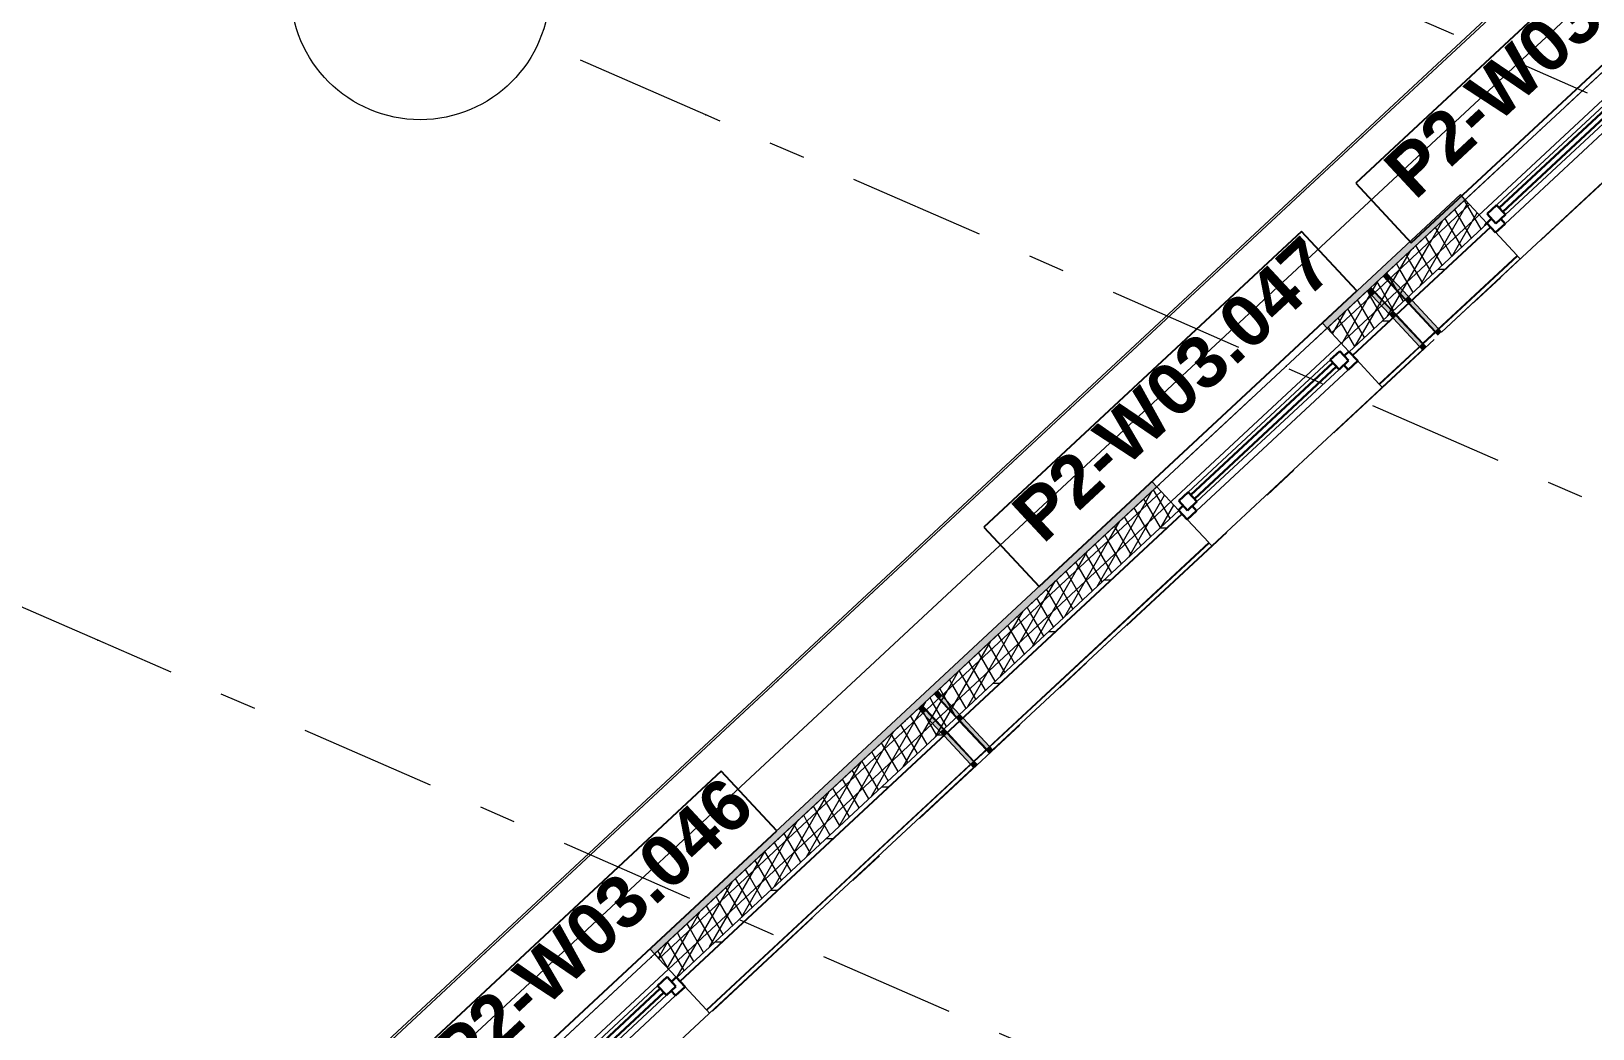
# Model space of a CAD drawing. Header units: millimetres. Extents: x -35034 to 431752, y -71616 to 25069.
# Drawn here: x 312671 to 318706, y -25736 to -21880 of the extents above; entities that cross this region are included whole.
import ezdxf
from ezdxf.enums import TextEntityAlignment as Align

# ---------------------------------------------------------------- set-up
doc = ezdxf.new("R2010")
doc.units = ezdxf.units.MM
doc.header["$MEASUREMENT"] = 0
for name, pattern in [('Dashed', [564.444447, 282.222223, -282.222223]), ('Dot & Dashed', [670.277762, 352.777767, -176.388884, 0, -141.111112]), ('Double Dashed', [1093.611073, 529.166651, -211.666656, 141.111112, -211.666656])]:
    doc.linetypes.add(name, pattern=pattern)
for name, color, linetype in [('A-25-M_Curtain_Wall', 7, 'Continuous'), ('A-25-M_Wall_Ext', 7, 'Continuous'), ('A-95-MC_Marker_Section_P2.Marker', 7, 'Continuous'), ('New_A-15-MG_Structural_Grid_Phase_2', 7, 'Continuous'), ('New_A-20-M_Floor_Slab', 7, 'Continuous'), ('New_A-25-M_Curtain_Wall', 7, 'Continuous'), ('New_A-25-M_Wall_Ext', 7, 'Continuous'), ('New_ArchiCAD Window Markers', 7, 'Continuous'), ('New_ArchiCAD Windows', 7, 'Continuous')]:
    doc.layers.add(name, color=color, linetype=linetype)
for name, color, linetype, lineweight, true_color in [('A-25-M_Curtain_Wall_Pen_No__69', 7, 'Continuous', 20, 0x606060), ('New_A-15-MG_Structural_Grid_Phase_2_Pen_No__222', 7, 'Continuous', 13, 0x65af33), ('New_A-25-M_Wall_Ext_Pen_No__107', 7, 'Continuous', 15, 0xa6a6a6), ('New_ArchiCAD Windows_Pen_No__23', 7, 'Continuous', 30, 0x2a2a2a)]:
    doc.layers.add(name, color=color, linetype=linetype, lineweight=lineweight, true_color=true_color)
for name, color, linetype, lineweight in [('A-25-M_Curtain_Wall_Pen_No__90', 8, 'Continuous', 20), ('A-25-M_Wall_Ext_Pen_No__87', 8, 'Continuous', 20), ('A-95-MC_Marker_Section_P2.Marker_Pen_No__1', 7, 'Continuous', 13), ('New_A-20-M_Floor_Slab_Pen_No__89', 8, 'Continuous', 20), ('New_A-25-M_Curtain_Wall_Pen_No__87', 8, 'Continuous', 20), ('New_A-25-M_Wall_Ext_Pen_No__1', 7, 'Continuous', 13), ('New_ArchiCAD Window Markers_Pen_No__1', 7, 'Continuous', 13), ('New_ArchiCAD Window Markers_Pen_No__5', 7, 'Continuous', 25), ('New_ArchiCAD Windows_Pen_No__1', 7, 'Continuous', 13), ('New_ArchiCAD Windows_Pen_No__101', 252, 'Continuous', 15), ('New_ArchiCAD Windows_Pen_No__3', 7, 'Continuous', 18)]:
    doc.layers.add(name, color=color, linetype=linetype, lineweight=lineweight)
doc.styles.add('GENERATED_STYLE_2', font='')
doc.styles.add('GENERATED_STYLE_4', font='')
doc.styles.get('GENERATED_STYLE_2').set_extended_font_data('Arial', bold=True)
doc.styles.get('GENERATED_STYLE_4').set_extended_font_data('Swis721 BT')
pattern_1 = [(60, (341458.065, 0), (-43.30127, 25), []), (120, (341458.065, 0), (43.30127, 25), [])]
pattern_2 = [(0, (341458.06, 0), (0, 200), [])]
pattern_3 = [(222.9401, (341458.06, 0), (-117.9931, 126.7976), [0, -100]), (222.9401, (341480.46, -97.46), (-117.9931, 126.7976), [0, -100])]

# ---------------------------------------------------------------- blocks, each defined once
blk = doc.blocks.new('Slab_6_2', base_point=(319508.7, -20986.7))
at = {"layer": 'New_A-20-M_Floor_Slab_Pen_No__89', "linetype": 'Continuous', "flags": 128}
blk.add_lwpolyline([(319508.7, -20986.7), (306424.3, -33162.5), (323848.8, -40760.4)], dxfattribs=at)
blk = doc.blocks.new('Curtain Wall_27_2', base_point=(341458.1, 0))
at = {"layer": 'New_A-25-M_Curtain_Wall_Pen_No__87', "linetype": 'Continuous'}
for p, q in [((317816.1, -22287.2), (318945.6, -21236)), ((316686.5, -23338.3), (317816.1, -22287.2)), ((315556.9, -24389.5), (316686.5, -23338.3)), ((314427.4, -25440.6), (315556.9, -24389.5)), ((313297.8, -26491.8), (314427.4, -25440.6))]:
    blk.add_line(p, q, dxfattribs=at)
for p in [(317816.1, -22287.2), (316686.5, -23338.3), (315556.9, -24389.5), (314427.4, -25440.6)]:
    blk.add_point(p, dxfattribs=at)
blk = doc.blocks.new('Wall_424_2', base_point=(306520.2, -33412.1))
at = {"layer": 'New_A-25-M_Wall_Ext_Pen_No__107', "linetype": 'Continuous', "lineweight": 0, "true_color": 0x535353}
for points in [[(317863.5, -22890.7), (317865.7, -22888.6), (317848.7, -22870.3), (317846.5, -22872.4)], [(317912.5, -22845), (317914.7, -22843), (317897.7, -22824.7), (317895.5, -22826.7)], [(317980.7, -22918.2), (317982.9, -22916.2), (317914.7, -22843), (317912.5, -22845)], [(317931.6, -22963.9), (317933.8, -22961.8), (317865.7, -22888.6), (317863.5, -22890.7)], [(317992.9, -22931.4), (317995.1, -22929.4), (317982.9, -22916.2), (317980.7, -22918.2)], [(317994.3, -22932.9), (317996.5, -22930.8), (317995.1, -22929.4), (317992.9, -22931.4)], [(318096.5, -23042.7), (318098.7, -23040.6), (317996.5, -22930.8), (317994.3, -22932.9)], [(317943.9, -22977), (317946.1, -22975), (317933.8, -22961.8), (317931.6, -22963.9)], [(317945.2, -22978.5), (317947.4, -22976.5), (317946.1, -22975), (317943.9, -22977)], [(318047.4, -23088.3), (318049.6, -23086.3), (317947.4, -22976.5), (317945.2, -22978.5)], [(318097.8, -23044.1), (318100, -23042.1), (318098.7, -23040.6), (318096.5, -23042.7)], [(318108.1, -23055.1), (318110.3, -23053.1), (318100, -23042.1), (318097.8, -23044.1)], [(318048.8, -23089.8), (318051, -23087.7), (318049.6, -23086.3), (318047.4, -23088.3)], [(318059, -23100.8), (318061.2, -23098.7), (318051, -23087.7), (318048.8, -23089.8)], [(316177.5, -24459.5), (316179.7, -24457.5), (316162.7, -24439.2), (316160.5, -24441.2)], [(316128.5, -24505.2), (316130.7, -24503.1), (316113.7, -24484.8), (316111.5, -24486.9)], [(316245.7, -24532.8), (316247.9, -24530.7), (316179.7, -24457.5), (316177.5, -24459.5)], [(316196.6, -24578.4), (316198.8, -24576.4), (316130.7, -24503.1), (316128.5, -24505.2)], [(316257.9, -24545.9), (316260.1, -24543.9), (316247.9, -24530.7), (316245.7, -24532.8)], [(316259.3, -24547.4), (316261.5, -24545.4), (316260.1, -24543.9), (316257.9, -24545.9)], [(316361.5, -24657.2), (316363.7, -24655.2), (316261.5, -24545.4), (316259.3, -24547.4)], [(316208.9, -24591.6), (316211.1, -24589.5), (316198.8, -24576.4), (316196.6, -24578.4)], [(316210.2, -24593), (316212.4, -24591), (316211.1, -24589.5), (316208.9, -24591.6)], [(316312.4, -24702.8), (316314.6, -24700.8), (316212.4, -24591), (316210.2, -24593)], [(316362.8, -24658.7), (316365, -24656.6), (316363.7, -24655.2), (316361.5, -24657.2)], [(316373.1, -24669.7), (316375.3, -24667.6), (316365, -24656.6), (316362.8, -24658.7)], [(316313.8, -24704.3), (316316, -24702.3), (316314.6, -24700.8), (316312.4, -24702.8)], [(316324, -24715.3), (316326.2, -24713.2), (316316, -24702.3), (316313.8, -24704.3)]]:
    blk.add_hatch(color=251, dxfattribs=at).paths.add_polyline_path(points)
at = {"layer": 'New_A-25-M_Wall_Ext_Pen_No__107', "linetype": 'Continuous'}
for points in [[(317914.7, -22843), (317925.7, -22832.8), (317908.7, -22814.5), (317897.7, -22824.7)], [(317982.9, -22916.2), (317993.8, -22906), (317925.7, -22832.8), (317914.7, -22843)], [(317852.5, -22900.9), (317863.5, -22890.7), (317846.5, -22872.4), (317835.5, -22882.6)], [(317920.6, -22974.1), (317931.6, -22963.9), (317863.5, -22890.7), (317852.5, -22900.9)], [(317995.1, -22929.4), (318006.1, -22919.1), (317993.8, -22906), (317982.9, -22916.2)], [(317996.5, -22930.8), (318007.5, -22920.6), (318006.1, -22919.1), (317995.1, -22929.4)], [(318098.7, -23040.6), (318109.7, -23030.4), (318007.5, -22920.6), (317996.5, -22930.8)], [(317932.9, -22987.3), (317943.9, -22977), (317931.6, -22963.9), (317920.6, -22974.1)], [(317934.3, -22988.7), (317945.2, -22978.5), (317943.9, -22977), (317932.9, -22987.3)], [(318036.4, -23098.5), (318047.4, -23088.3), (317945.2, -22978.5), (317934.3, -22988.7)], [(318100, -23042.1), (318111, -23031.9), (318109.7, -23030.4), (318098.7, -23040.6)], [(318110.3, -23053.1), (318121.2, -23042.9), (318111, -23031.9), (318100, -23042.1)], [(318037.8, -23100), (318048.8, -23089.8), (318047.4, -23088.3), (318036.4, -23098.5)], [(318048, -23111), (318059, -23100.8), (318048.8, -23089.8), (318037.8, -23100)], [(316179.7, -24457.5), (316190.7, -24447.3), (316173.7, -24429), (316162.7, -24439.2)], [(316117.5, -24515.4), (316128.5, -24505.2), (316111.5, -24486.9), (316100.5, -24497.1)], [(316247.9, -24530.7), (316258.8, -24520.5), (316190.7, -24447.3), (316179.7, -24457.5)], [(316185.6, -24588.6), (316196.6, -24578.4), (316128.5, -24505.2), (316117.5, -24515.4)], [(316260.1, -24543.9), (316271.1, -24533.7), (316258.8, -24520.5), (316247.9, -24530.7)], [(316261.5, -24545.4), (316272.5, -24535.1), (316271.1, -24533.7), (316260.1, -24543.9)], [(316363.7, -24655.2), (316374.7, -24644.9), (316272.5, -24535.1), (316261.5, -24545.4)], [(316197.9, -24601.8), (316208.9, -24591.6), (316196.6, -24578.4), (316185.6, -24588.6)], [(316199.3, -24603.3), (316210.2, -24593), (316208.9, -24591.6), (316197.9, -24601.8)], [(316301.4, -24713.1), (316312.4, -24702.8), (316210.2, -24593), (316199.3, -24603.3)], [(316365, -24656.6), (316376, -24646.4), (316374.7, -24644.9), (316363.7, -24655.2)], [(316375.3, -24667.6), (316386.2, -24657.4), (316376, -24646.4), (316365, -24656.6)], [(316302.8, -24714.5), (316313.8, -24704.3), (316312.4, -24702.8), (316301.4, -24713.1)], [(316313, -24725.5), (316324, -24715.3), (316313.8, -24704.3), (316302.8, -24714.5)]]:
    blk.add_hatch(color=256, dxfattribs=at).paths.add_polyline_path(points)
at = {"layer": 'A-25-M_Wall_Ext_Pen_No__87', "linetype": 'Continuous', "flags": 128}
for points in [[(319577.8, -21261.2), (317908.7, -22814.5)], [(318121.2, -23042.9), (319790.3, -21489.6)], [(317835.5, -22882.6), (316173.7, -24429)], [(316386.2, -24657.4), (318048, -23111)], [(316100.5, -24497.1), (313200.5, -27195.7)], [(313413.1, -27424.1), (316313, -24725.5)]]:
    blk.add_lwpolyline(points, dxfattribs=at)
at = {"layer": 'New_A-25-M_Wall_Ext_Pen_No__1', "linetype": 'Continuous'}
for p, q in [((317865.7, -22888.6), (317848.7, -22870.3)), ((317912.5, -22845), (317895.5, -22826.7)), ((317914.7, -22843), (317897.7, -22824.7)), ((317925.7, -22832.8), (317908.7, -22814.5)), ((317980.7, -22918.2), (317912.5, -22845)), ((317982.9, -22916.2), (317914.7, -22843)), ((317993.8, -22906), (317925.7, -22832.8)), ((317835.5, -22882.6), (317852.5, -22900.9)), ((317846.5, -22872.4), (317863.5, -22890.7)), ((317852.5, -22900.9), (317920.6, -22974.1)), ((317863.5, -22890.7), (317931.6, -22963.9)), ((317933.8, -22961.8), (317865.7, -22888.6)), ((317992.9, -22931.4), (317980.7, -22918.2)), ((317995.1, -22929.4), (317982.9, -22916.2)), ((317994.3, -22932.9), (317992.9, -22931.4)), ((318006.1, -22919.1), (317993.8, -22906)), ((317996.5, -22930.8), (317995.1, -22929.4)), ((318098.7, -23040.6), (317996.5, -22930.8)), ((318007.5, -22920.6), (318006.1, -22919.1)), ((318109.7, -23030.4), (318007.5, -22920.6)), ((317920.6, -22974.1), (317932.9, -22987.3)), ((317931.6, -22963.9), (317943.9, -22977)), ((317932.9, -22987.3), (317934.3, -22988.7)), ((317946.1, -22975), (317933.8, -22961.8)), ((317934.3, -22988.7), (318036.4, -23098.5)), ((317943.9, -22977), (317945.2, -22978.5)), ((317945.2, -22978.5), (318047.4, -23088.3)), ((317947.4, -22976.5), (317946.1, -22975)), ((318049.6, -23086.3), (317947.4, -22976.5)), ((318096.5, -23042.7), (317994.3, -22932.9)), ((318097.8, -23044.1), (318096.5, -23042.7)), ((318108.1, -23055.1), (318097.8, -23044.1)), ((318100, -23042.1), (318098.7, -23040.6)), ((318110.3, -23053.1), (318100, -23042.1)), ((318111, -23031.9), (318109.7, -23030.4)), ((318121.2, -23042.9), (318111, -23031.9)), ((318036.4, -23098.5), (318037.8, -23100)), ((318037.8, -23100), (318048, -23111)), ((318047.4, -23088.3), (318048.8, -23089.8)), ((318048.8, -23089.8), (318059, -23100.8)), ((318051, -23087.7), (318049.6, -23086.3)), ((318061.2, -23098.7), (318051, -23087.7)), ((316179.7, -24457.5), (316162.7, -24439.2)), ((316190.7, -24447.3), (316173.7, -24429)), ((316100.5, -24497.1), (316117.5, -24515.4)), ((316111.5, -24486.9), (316128.5, -24505.2)), ((316130.7, -24503.1), (316113.7, -24484.8)), ((316177.5, -24459.5), (316160.5, -24441.2)), ((316245.7, -24532.8), (316177.5, -24459.5)), ((316247.9, -24530.7), (316179.7, -24457.5)), ((316258.8, -24520.5), (316190.7, -24447.3)), ((316117.5, -24515.4), (316185.6, -24588.6)), ((316128.5, -24505.2), (316196.6, -24578.4)), ((316198.8, -24576.4), (316130.7, -24503.1)), ((316257.9, -24545.9), (316245.7, -24532.8)), ((316260.1, -24543.9), (316247.9, -24530.7)), ((316259.3, -24547.4), (316257.9, -24545.9)), ((316271.1, -24533.7), (316258.8, -24520.5)), ((316361.5, -24657.2), (316259.3, -24547.4)), ((316261.5, -24545.4), (316260.1, -24543.9)), ((316363.7, -24655.2), (316261.5, -24545.4)), ((316272.5, -24535.1), (316271.1, -24533.7)), ((316374.7, -24644.9), (316272.5, -24535.1)), ((316185.6, -24588.6), (316197.9, -24601.8)), ((316196.6, -24578.4), (316208.9, -24591.6)), ((316197.9, -24601.8), (316199.3, -24603.3)), ((316211.1, -24589.5), (316198.8, -24576.4)), ((316199.3, -24603.3), (316301.4, -24713.1)), ((316208.9, -24591.6), (316210.2, -24593)), ((316210.2, -24593), (316312.4, -24702.8)), ((316212.4, -24591), (316211.1, -24589.5)), ((316314.6, -24700.8), (316212.4, -24591)), ((316362.8, -24658.7), (316361.5, -24657.2)), ((316373.1, -24669.7), (316362.8, -24658.7)), ((316365, -24656.6), (316363.7, -24655.2)), ((316375.3, -24667.6), (316365, -24656.6)), ((316376, -24646.4), (316374.7, -24644.9)), ((316386.2, -24657.4), (316376, -24646.4)), ((316301.4, -24713.1), (316302.8, -24714.5)), ((316302.8, -24714.5), (316313, -24725.5)), ((316312.4, -24702.8), (316313.8, -24704.3)), ((316313.8, -24704.3), (316324, -24715.3)), ((316316, -24702.3), (316314.6, -24700.8)), ((316326.2, -24713.2), (316316, -24702.3))]:
    blk.add_line(p, q, dxfattribs=at)
blk = doc.blocks.new('Standard grid marker_6')
at = {"layer": 'New_A-15-MG_Structural_Grid_Phase_2_Pen_No__222', "linetype": 'Double Dashed'}
blk.add_line((2642.7, 0), (48997.9, 0), dxfattribs=at)
at = {"layer": 'New_A-15-MG_Structural_Grid_Phase_2_Pen_No__222', "style": 'GENERATED_STYLE_4'}
blk.add_attdef('AC_MarkerText_1', text='', height=350, rotation=113.5, dxfattribs=at).set_placement((-500, -1294.1), align=Align.MIDDLE_CENTER)
blk = doc.blocks.new('Beam_1_2', base_point=(306828, -33125.7))
at = {"layer": 'A-25-M_Curtain_Wall_Pen_No__69', "linetype": 'Dot & Dashed'}
blk.add_line((306828, -33125.7), (330547.4, -11053.4), dxfattribs=at)
at = {"layer": 'A-25-M_Curtain_Wall_Pen_No__90', "linetype": 'Continuous'}
for p, q in [((306515.1, -32791.2), (330235.3, -10718.1)), ((306882.2, -33183.7), (330601.4, -11111.5))]:
    blk.add_line(p, q, dxfattribs=at)
blk = doc.blocks.new('Window 19_14')
at = {"layer": 'New_ArchiCAD Windows_Pen_No__1', "linetype": 'Continuous'}
for p, q in [((-450, 123), (-450, 150)), ((-450, 98), (-450, 123)), ((450, 150), (450, 123)), ((450, 123), (450, 98)), ((-450, 0), (-450, 98)), ((450, 98), (450, 0)), ((450, 0), (450, -2)), ((-450, -2), (-450, 0)), ((-450, -20), (-450, -2)), ((-450, -22), (-450, -20)), ((-450, -172), (-450, -22)), ((450, -2), (450, -20)), ((450, -20), (450, -22)), ((450, -22), (450, -172)), ((-450, -174), (-450, -172)), ((-450, -189), (-450, -174)), ((450, -172), (450, -174)), ((450, -174), (450, -189))]:
    blk.add_line(p, q, dxfattribs=at)
at = {"layer": 'New_ArchiCAD Windows_Pen_No__101', "linetype": 'Continuous'}
for p, q in [((-342, 25), (-373.9, 25)), ((375, 25), (-290.9, 25)), ((-400, -50), (400, -50)), ((375, -25), (-279.9, -25))]:
    blk.add_line(p, q, dxfattribs=at)
at = {"layer": 'New_ArchiCAD Windows_Pen_No__23', "linetype": 'Continuous'}
for p, q in [((-425, -25), (-425, 25)), ((-425, 25), (-375, 25)), ((-375, 25), (-375, -25)), ((-375, 10), (375, 10)), ((375, -25), (375, 25)), ((375, 25), (425, 25)), ((425, 25), (425, -25)), ((-450, -50), (-450, 0)), ((-450, 0), (-425, 0)), ((-400, -50), (-450, -50)), ((-375, -25), (-425, -25)), ((-400, -25), (-400, -50)), ((375, -10), (-375, -10)), ((425, -25), (375, -25)), ((400, -50), (400, -25)), ((450, -50), (400, -50)), ((425, 0), (450, 0)), ((450, 0), (450, -50))]:
    blk.add_line(p, q, dxfattribs=at)
at = {"layer": 'New_ArchiCAD Windows_Pen_No__3', "linetype": 'Continuous'}
for p, q in [((-375, 25), (-373.9, 25)), ((-342, 25), (-290.9, 25)), ((-375, -25), (-279.9, -25))]:
    blk.add_line(p, q, dxfattribs=at)
blk = doc.blocks.new('Window Stamp 18_12')
at = {"layer": 'New_ArchiCAD Window Markers_Pen_No__5', "linetype": 'Continuous'}
for p, q in [((715.9, -332.3), (-961.1, -332.3)), ((-961.1, -332.3), (-961.1, -646.6)), ((715.9, -332.3), (-961.1, -332.3)), ((715.9, -646.6), (715.9, -332.3)), ((-961.1, -646.6), (715.9, -646.6))]:
    blk.add_line(p, q, dxfattribs=at)
at = {"layer": 'New_ArchiCAD Window Markers_Pen_No__1', "style": 'GENERATED_STYLE_2'}
blk.add_attdef('AC_WIDO_ID', text='', height=200, rotation=180, dxfattribs=at).set_placement((639.7, -267.2), align=Align.BOTTOM_LEFT)
blk = doc.blocks.new('Window 19_15')
at = {"layer": 'New_ArchiCAD Windows_Pen_No__1', "linetype": 'Continuous'}
for p, q in [((-450, 150), (-450, 123)), ((-450, 123), (-450, 98)), ((450, 123), (450, 150)), ((450, 98), (450, 123)), ((-450, 98), (-450, 0)), ((450, 0), (450, 98)), ((-450, 0), (-450, -2)), ((-450, -2), (-450, -20)), ((-450, -20), (-450, -22)), ((-450, -22), (-450, -172)), ((450, -2), (450, 0)), ((450, -20), (450, -2)), ((450, -22), (450, -20)), ((450, -172), (450, -22)), ((-450, -172), (-450, -174)), ((-450, -174), (-450, -189)), ((450, -174), (450, -172)), ((450, -189), (450, -174))]:
    blk.add_line(p, q, dxfattribs=at)
at = {"layer": 'New_ArchiCAD Windows_Pen_No__101', "linetype": 'Continuous'}
for p, q in [((-342, 25), (-373.9, 25)), ((375, 25), (-290.9, 25)), ((-400, -50), (400, -50)), ((375, -25), (-279.9, -25))]:
    blk.add_line(p, q, dxfattribs=at)
at = {"layer": 'New_ArchiCAD Windows_Pen_No__23', "linetype": 'Continuous'}
for p, q in [((-425, 25), (-425, -25)), ((-375, 25), (-425, 25)), ((-375, -25), (-375, 25)), ((375, 10), (-375, 10)), ((375, 25), (375, -25)), ((425, 25), (375, 25)), ((425, -25), (425, 25)), ((-450, 0), (-450, -50)), ((-425, 0), (-450, 0)), ((-450, -50), (-400, -50)), ((-425, -25), (-375, -25)), ((-400, -50), (-400, -25)), ((-375, -10), (375, -10)), ((375, -25), (425, -25)), ((400, -25), (400, -50)), ((400, -50), (450, -50)), ((450, 0), (425, 0)), ((450, -50), (450, 0))]:
    blk.add_line(p, q, dxfattribs=at)
at = {"layer": 'New_ArchiCAD Windows_Pen_No__3', "linetype": 'Continuous'}
for p, q in [((-375, 25), (-373.9, 25)), ((-342, 25), (-290.9, 25)), ((-375, -25), (-279.9, -25))]:
    blk.add_line(p, q, dxfattribs=at)
blk = doc.blocks.new('Window Stamp 18_13')
at = {"layer": 'New_ArchiCAD Window Markers_Pen_No__5', "linetype": 'Continuous'}
for p, q in [((1045.4, -339), (-631.6, -339)), ((-631.6, -339), (-631.6, -653.3)), ((1045.4, -339), (-631.6, -339)), ((1045.4, -653.3), (1045.4, -339)), ((-631.6, -653.3), (1045.4, -653.3))]:
    blk.add_line(p, q, dxfattribs=at)
at = {"layer": 'New_ArchiCAD Window Markers_Pen_No__1', "style": 'GENERATED_STYLE_2'}
blk.add_attdef('AC_WIDO_ID', text='', height=200, rotation=180, dxfattribs=at).set_placement((969.2, -273.8), align=Align.BOTTOM_LEFT)
blk = doc.blocks.new('Window 19_16')
at = {"layer": 'New_ArchiCAD Windows_Pen_No__1', "linetype": 'Continuous'}
for p, q in [((-450, 123), (-450, 150)), ((-450, 98), (-450, 123)), ((450, 150), (450, 123)), ((450, 123), (450, 98)), ((-450, 0), (-450, 98)), ((450, 98), (450, 0)), ((450, 0), (450, -2)), ((-450, -2), (-450, 0)), ((-450, -20), (-450, -2)), ((-450, -22), (-450, -20)), ((-450, -172), (-450, -22)), ((450, -2), (450, -20)), ((450, -20), (450, -22)), ((450, -22), (450, -172)), ((-450, -174), (-450, -172)), ((-450, -189), (-450, -174)), ((450, -172), (450, -174)), ((450, -174), (450, -189))]:
    blk.add_line(p, q, dxfattribs=at)
at = {"layer": 'New_ArchiCAD Windows_Pen_No__101', "linetype": 'Continuous'}
for p, q in [((-342, 25), (-373.9, 25)), ((375, 25), (-290.9, 25)), ((-400, -50), (400, -50)), ((375, -25), (-279.9, -25))]:
    blk.add_line(p, q, dxfattribs=at)
at = {"layer": 'New_ArchiCAD Windows_Pen_No__23', "linetype": 'Continuous'}
for p, q in [((-450, -50), (-450, 0)), ((-450, 0), (-425, 0)), ((-425, -25), (-425, 25)), ((-425, 25), (-375, 25)), ((-375, 25), (-375, -25)), ((-375, 10), (375, 10)), ((375, -25), (375, 25)), ((375, 25), (425, 25)), ((425, 25), (425, -25)), ((425, 0), (450, 0)), ((450, 0), (450, -50)), ((-400, -50), (-450, -50)), ((-375, -25), (-425, -25)), ((-400, -25), (-400, -50)), ((375, -10), (-375, -10)), ((425, -25), (375, -25)), ((400, -50), (400, -25)), ((450, -50), (400, -50))]:
    blk.add_line(p, q, dxfattribs=at)
at = {"layer": 'New_ArchiCAD Windows_Pen_No__3', "linetype": 'Continuous'}
for p, q in [((-375, 25), (-373.9, 25)), ((-342, 25), (-290.9, 25)), ((-375, -25), (-279.9, -25))]:
    blk.add_line(p, q, dxfattribs=at)
blk = doc.blocks.new('Window Stamp 18_14')
at = {"layer": 'New_ArchiCAD Window Markers_Pen_No__5', "linetype": 'Continuous'}
for p, q in [((557.4, -339), (-1119.7, -339)), ((-1119.7, -339), (-1119.7, -653.3)), ((557.4, -339), (-1119.7, -339)), ((557.4, -653.3), (557.4, -339)), ((-1119.7, -653.3), (557.4, -653.3))]:
    blk.add_line(p, q, dxfattribs=at)
at = {"layer": 'New_ArchiCAD Window Markers_Pen_No__1', "style": 'GENERATED_STYLE_2'}
blk.add_attdef('AC_WIDO_ID', text='', height=200, rotation=180, dxfattribs=at).set_placement((481.2, -273.8), align=Align.BOTTOM_LEFT)
blk = doc.blocks.new('Wall_453_2', base_point=(330529, -11033.6))
at = {"layer": 'New_A-25-M_Wall_Ext_Pen_No__107', "linetype": 'Continuous'}
for points in [[(318194.4, -22511.7), (317661.3, -23007.8), (317679.7, -23027.6), (318212.8, -22531.5)], [(318110.3, -23053.1), (318121.2, -23042.9), (318111, -23031.9), (318100, -23042.1)], [(318048, -23111), (318059, -23100.8), (318048.8, -23089.8), (318037.8, -23100)], [(317002.4, -23620.9), (315061.9, -25426.7), (315080.3, -25446.5), (317020.8, -23640.7)], [(316375.3, -24667.6), (316386.2, -24657.4), (316376, -24646.4), (316365, -24656.6)], [(316313, -24725.5), (316324, -24715.3), (316313.8, -24704.3), (316302.8, -24714.5)]]:
    blk.add_hatch(color=256, dxfattribs=at).paths.add_polyline_path(points)
h = blk.add_hatch(dxfattribs=at)
h.set_pattern_fill('Batt_Insulation_0002', color=256, style=0, pattern_type=2)
h.set_pattern_definition(pattern_1)
h.paths.add_polyline_path([(318212.8, -22531.5), (317679.7, -23027.6), (317696.7, -23045.9), (318229.8, -22549.8)])
h = blk.add_hatch(dxfattribs=at)
h.set_pattern_fill('Batt_Insulation_0002', color=256, style=0, pattern_type=2)
h.set_pattern_definition(pattern_1)
h.paths.add_polyline_path([(318229.8, -22549.8), (317696.7, -23045.9), (317764.8, -23119.1), (318297.9, -22623)])
h = blk.add_hatch(dxfattribs=at)
h.set_pattern_fill('Plywood_0002', color=256, style=0, pattern_type=2)
h.set_pattern_definition(pattern_2)
h.paths.add_polyline_path([(318297.9, -22623), (317764.8, -23119.1), (317777.1, -23132.2), (318310.2, -22636.2)])
at = {"layer": 'New_A-25-M_Wall_Ext_Pen_No__107', "linetype": 'Continuous', "lineweight": 0, "true_color": 0x535353}
for points in [[(318310.2, -22636.2), (317777.1, -23132.2), (317778.5, -23133.7), (318311.5, -22637.6)], [(318051, -23087.7), (318415.1, -22748.9), (318413.7, -22747.5), (318049.6, -23086.3)], [(318108.1, -23055.1), (318110.3, -23053.1), (318100, -23042.1), (318097.8, -23044.1)], [(318047.4, -23088.3), (317880.6, -23243.5), (317882, -23245), (318048.8, -23089.8)], [(318048.8, -23089.8), (318051, -23087.7), (318049.6, -23086.3), (318047.4, -23088.3)], [(318059, -23100.8), (318061.2, -23098.7), (318051, -23087.7), (318048.8, -23089.8)], [(317118.2, -23745.4), (315177.7, -25551.2), (315179.1, -25552.6), (317119.6, -23746.8)], [(316316, -24702.3), (317223.2, -23858.1), (317221.8, -23856.6), (316314.6, -24700.8)], [(316373.1, -24669.7), (316375.3, -24667.6), (316365, -24656.6), (316362.8, -24658.7)], [(316312.4, -24702.8), (315281.2, -25662.4), (315282.6, -25663.9), (316313.8, -24704.3)], [(316313.8, -24704.3), (316316, -24702.3), (316314.6, -24700.8), (316312.4, -24702.8)], [(316324, -24715.3), (316326.2, -24713.2), (316316, -24702.3), (316313.8, -24704.3)]]:
    blk.add_hatch(color=251, dxfattribs=at).paths.add_polyline_path(points)
at = {"layer": 'New_A-25-M_Wall_Ext_Pen_No__107', "linetype": 'Continuous'}
h = blk.add_hatch(dxfattribs=at)
h.set_pattern_fill('Plaster_0002', color=256, style=0, pattern_type=2)
h.set_pattern_definition(pattern_3)
h.paths.add_polyline_path([(318121.2, -23042.9), (318425.3, -22759.9), (318415.1, -22748.9), (318111, -23031.9)])
h = blk.add_hatch(dxfattribs=at)
h.set_pattern_fill('Plaster_0002', color=256, style=0, pattern_type=2)
h.set_pattern_definition(pattern_3)
h.paths.add_polyline_path([(318037.8, -23100), (317882, -23245), (317892.2, -23256), (318048, -23111)])
h = blk.add_hatch(dxfattribs=at)
h.set_pattern_fill('Batt_Insulation_0002', color=256, style=0, pattern_type=2)
h.set_pattern_definition(pattern_1)
h.paths.add_polyline_path([(317020.8, -23640.7), (315080.3, -25446.5), (315097.3, -25464.8), (317037.9, -23659)])
h = blk.add_hatch(dxfattribs=at)
h.set_pattern_fill('Batt_Insulation_0002', color=256, style=0, pattern_type=2)
h.set_pattern_definition(pattern_1)
h.paths.add_polyline_path([(317037.9, -23659), (315097.3, -25464.8), (315165.4, -25538), (317106, -23732.2)])
h = blk.add_hatch(dxfattribs=at)
h.set_pattern_fill('Plywood_0002', color=256, style=0, pattern_type=2)
h.set_pattern_definition(pattern_2)
h.paths.add_polyline_path([(317106, -23732.2), (315165.4, -25538), (315177.7, -25551.2), (317118.2, -23745.4)])
h = blk.add_hatch(dxfattribs=at)
h.set_pattern_fill('Plaster_0002', color=256, style=0, pattern_type=2)
h.set_pattern_definition(pattern_3)
h.paths.add_polyline_path([(316386.2, -24657.4), (317233.4, -23869.1), (317223.2, -23858.1), (316376, -24646.4)])
h = blk.add_hatch(dxfattribs=at)
h.set_pattern_fill('Plaster_0002', color=256, style=0, pattern_type=2)
h.set_pattern_definition(pattern_3)
h.paths.add_polyline_path([(316302.8, -24714.5), (315282.6, -25663.9), (315292.8, -25674.9), (316313, -24725.5)])
at = {"layer": 'New_A-25-M_Wall_Ext_Pen_No__1', "linetype": 'Continuous'}
for p, q in [((318212.8, -22531.5), (317679.7, -23027.6)), ((318229.8, -22549.8), (317696.7, -23045.9)), ((318297.9, -22623), (317764.8, -23119.1)), ((318310.2, -22636.2), (317777.1, -23132.2)), ((318311.5, -22637.6), (317778.5, -23133.7)), ((318413.7, -22747.5), (318049.6, -23086.3)), ((318415.1, -22748.9), (318111, -23031.9)), ((318097.8, -23044.1), (318051, -23087.7)), ((318108.1, -23055.1), (318097.8, -23044.1)), ((318111, -23031.9), (318100, -23042.1)), ((318110.3, -23053.1), (318100, -23042.1)), ((318121.2, -23042.9), (318111, -23031.9)), ((318047.4, -23088.3), (317880.6, -23243.5)), ((318037.8, -23100), (317882, -23245)), ((318048.8, -23089.8), (318037.8, -23100)), ((318037.8, -23100), (318048, -23111)), ((318049.6, -23086.3), (318047.4, -23088.3)), ((318048.8, -23089.8), (318059, -23100.8)), ((318061.2, -23098.7), (318051, -23087.7)), ((317020.8, -23640.7), (315080.3, -25446.5)), ((317037.9, -23659), (315097.3, -25464.8)), ((317106, -23732.2), (315165.4, -25538)), ((317118.2, -23745.4), (315177.7, -25551.2)), ((317119.6, -23746.8), (315179.1, -25552.6)), ((317221.8, -23856.6), (316314.6, -24700.8)), ((317223.2, -23858.1), (316376, -24646.4)), ((316362.8, -24658.7), (316316, -24702.3)), ((316373.1, -24669.7), (316362.8, -24658.7)), ((316376, -24646.4), (316365, -24656.6)), ((316375.3, -24667.6), (316365, -24656.6)), ((316386.2, -24657.4), (316376, -24646.4)), ((316312.4, -24702.8), (315281.2, -25662.4)), ((316302.8, -24714.5), (315282.6, -25663.9)), ((316313.8, -24704.3), (316302.8, -24714.5)), ((316302.8, -24714.5), (316313, -24725.5)), ((316314.6, -24700.8), (316312.4, -24702.8)), ((316313.8, -24704.3), (316324, -24715.3)), ((316326.2, -24713.2), (316316, -24702.3))]:
    blk.add_line(p, q, dxfattribs=at)
at = {"layer": 'New_A-25-M_Wall_Ext_Pen_No__1', "linetype": 'Continuous', "flags": 128}
for points in [[(318194.4, -22511.7), (317661.3, -23007.8)], [(318121.2, -23042.9), (318425.3, -22759.9)], [(317892.2, -23256), (318048, -23111)], [(317002.4, -23620.9), (315061.9, -25426.7)], [(316386.2, -24657.4), (317233.4, -23869.1)], [(315292.8, -25674.9), (316313, -24725.5)]]:
    blk.add_lwpolyline(points, dxfattribs=at)
at = {"layer": 'New_ArchiCAD Window Markers'}
ref = blk.add_blockref('Window Stamp 18_12', (318754.7, -22453.3), dxfattribs=dict(at, rotation=222.9401050489002))
ref.add_attrib('AC_WIDO_ID', 'P2-W03.048', dxfattribs={"layer": 'New_ArchiCAD Window Markers_Pen_No__1', "color": 7, "height": 200, "rotation": 42.94011, "style": 'GENERATED_STYLE_2'}).set_placement((318060, -22580.8), align=Align.BOTTOM_LEFT)
ref = blk.add_blockref('Window Stamp 18_13', (317562.8, -23562.5), dxfattribs=dict(at, rotation=222.9401050489002))
ref.add_attrib('AC_WIDO_ID', 'P2-W03.047', dxfattribs={"layer": 'New_ArchiCAD Window Markers_Pen_No__1', "color": 7, "height": 200, "rotation": 42.94011, "style": 'GENERATED_STYLE_2'}).set_placement((316622.3, -23909.4), align=Align.BOTTOM_LEFT)
ref = blk.add_blockref('Window Stamp 18_14', (314963.4, -25981.4), dxfattribs=dict(at, rotation=222.9401050489002))
ref.add_attrib('AC_WIDO_ID', 'P2-W03.046', dxfattribs={"layer": 'New_ArchiCAD Window Markers_Pen_No__1', "color": 7, "height": 200, "rotation": 42.94011, "style": 'GENERATED_STYLE_2'}).set_placement((314380.2, -25995.9), align=Align.BOTTOM_LEFT)
at = {"layer": 'New_ArchiCAD Windows', "color": 251, "linetype": 'Continuous', "lineweight": 20, "true_color": 0x606060, "zscale": 1000, "rotation": 42.94010504890028}
for name, p in [('Window 19_14', (318626, -22315)), ('Window 19_16', (314834.6, -25843.1))]:
    blk.add_blockref(name, p, dxfattribs=at)
at = {"layer": 'New_ArchiCAD Windows', "color": 251, "linetype": 'Continuous', "lineweight": 20, "true_color": 0x606060, "xscale": -1, "zscale": 1000, "rotation": 42.94010504890028}
blk.add_blockref('Window 19_15', (317434, -23424.2), dxfattribs=at)
blk = doc.blocks.new('Standard grid marker_10')
at = {"layer": 'New_A-15-MG_Structural_Grid_Phase_2_Pen_No__222', "linetype": 'Double Dashed'}
for p, q in [((705.1, 0), (53258.1, 0)), ((53258.1, 0), (53963.2, 0))]:
    blk.add_line(p, q, dxfattribs=at)
at = {"layer": 'New_A-15-MG_Structural_Grid_Phase_2_Pen_No__222', "linetype": 'Continuous'}
blk.add_circle((54463.2, 0), 500, dxfattribs=at)
at = {"layer": 'New_A-15-MG_Structural_Grid_Phase_2_Pen_No__222', "linetype": 'Double Dashed'}
blk.add_point((53258.1, 0), dxfattribs=at)
blk.add_point((53258.1, 0), dxfattribs=at)
at = {"layer": 'New_A-15-MG_Structural_Grid_Phase_2_Pen_No__222', "style": 'GENERATED_STYLE_4'}
for tag, p in [('AC_MarkerText_1_0', (-500, 38.7)), ('AC_MarkerText_1_1', (54463.2, 38.7))]:
    blk.add_attdef(tag, text='', height=350, rotation=180, dxfattribs=at).set_placement(p, align=Align.MIDDLE_CENTER)
blk = doc.blocks.new('Standard grid marker_11')
at = {"layer": 'New_A-15-MG_Structural_Grid_Phase_2_Pen_No__222', "linetype": 'Double Dashed'}
for p, q in [((705.1, 0), (54601, 0)), ((54601, 0), (55306.1, 0))]:
    blk.add_line(p, q, dxfattribs=at)
blk.add_point((54601, 0), dxfattribs=at)
blk.add_point((54601, 0), dxfattribs=at)
at = {"layer": 'New_A-15-MG_Structural_Grid_Phase_2_Pen_No__222', "style": 'GENERATED_STYLE_4'}
for tag, p in [('AC_MarkerText_1_0', (-500, 43.4)), ('AC_MarkerText_1_1', (55806.1, 43.4))]:
    blk.add_attdef(tag, text='', height=350, rotation=180, dxfattribs=at).set_placement(p, align=Align.MIDDLE_CENTER)
blk = doc.blocks.new('Cutting Plane_4_2', base_point=(316127.6, -21002.6))
at = {"layer": 'A-95-MC_Marker_Section_P2.Marker_Pen_No__1', "linetype": 'Dashed'}
blk.add_line((316356.7, -21102.5), (363850, -41811.9), dxfattribs=at)

msp = doc.modelspace()

# ---------------------------------------------------------------- block references
at = {"layer": 'A-25-M_Curtain_Wall', "color": 8, "lineweight": 20}
msp.add_blockref('Beam_1_2', (306828, -33125.7), dxfattribs=at)
at = {"layer": 'A-25-M_Wall_Ext', "color": 250, "lineweight": 50, "true_color": 0x2a2a2a}
msp.add_blockref('Wall_424_2', (306520.2, -33412.1), dxfattribs=at)
at = {"layer": 'A-95-MC_Marker_Section_P2.Marker'}
msp.add_blockref('Cutting Plane_4_2', (316127.6, -21002.6), dxfattribs=at)
at = {"layer": 'New_A-15-MG_Structural_Grid_Phase_2', "color": 8, "linetype": 'Continuous', "lineweight": 15, "zscale": 1000}
for name, p, rotation in [('Standard grid marker_6', (344845.7, 1823.7), 222.9404146370858), ('Standard grid marker_10', (364097.6, -43491.3), 156.4404115839929), ('Standard grid marker_11', (362978.5, -46057.9), 156.4404115839929)]:
    msp.add_blockref(name, p, dxfattribs=dict(at, rotation=rotation))
at = {"layer": 'New_A-20-M_Floor_Slab', "color": 8, "linetype": 'Continuous', "lineweight": 20}
msp.add_blockref('Slab_6_2', (319508.7, -20986.7), dxfattribs=at)
at = {"layer": 'New_A-25-M_Curtain_Wall', "linetype": 'Continuous', "lineweight": 0}
msp.add_blockref('Curtain Wall_27_2', (341458.1, 0), dxfattribs=at)
at = {"layer": 'New_A-25-M_Wall_Ext', "color": 250, "lineweight": 50, "true_color": 0x2a2a2a}
msp.add_blockref('Wall_453_2', (330529, -11033.6), dxfattribs=at)

doc.saveas('drawing.dxf')
